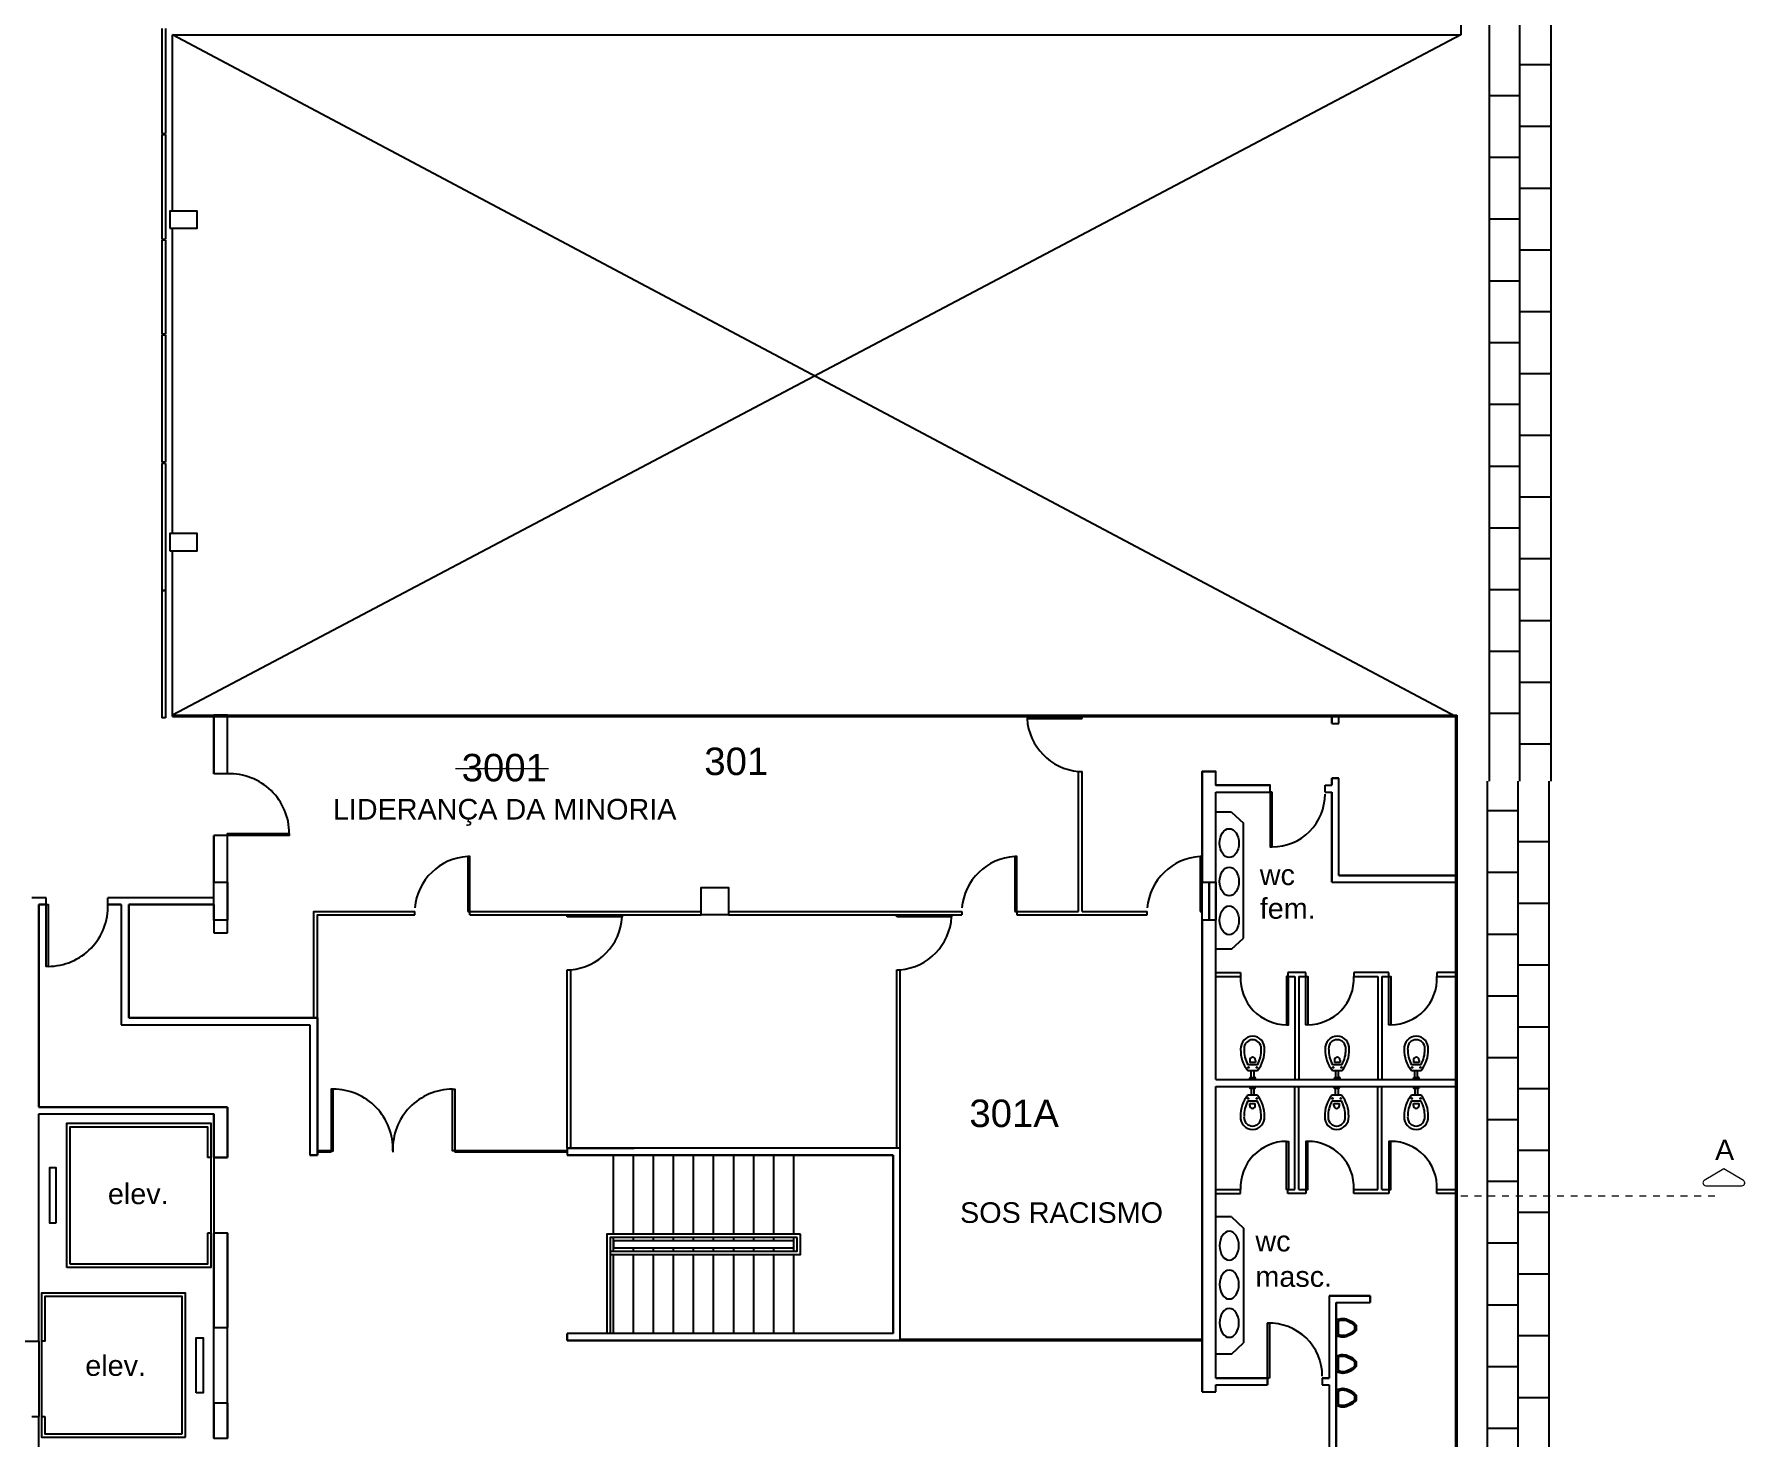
# Model space of a CAD drawing. Header units: metres. Extents: x -331 to 2982, y 362 to 2539.
# Drawn here: x 1082.93 to 1107.85, y 2306.4 to 2326.85 of the extents above; entities that cross this region are included whole.
import ezdxf
from ezdxf.enums import TextEntityAlignment as Align

# ---------------------------------------------------------------- set-up
doc = ezdxf.new("R2010")
doc.units = ezdxf.units.M
doc.linetypes.add('DASHDOT', pattern=[1, 0.5, -0.25, 0, -0.25])
doc.layers.get('0').update_dxf_attribs({"color": 251})
for name, color, linetype in [('ALV', 251, 'Continuous'), ('CX', 251, 'Continuous'), ('Det', 251, 'Continuous'), ('Div', 251, 'Continuous'), ('Est', 251, 'Continuous'), ('Mob', 251, 'Continuous'), ('Pis', 251, 'Continuous'), ('SALAS ANTIGAS', 1, 'Continuous'), ('SALAS NOVAS', 7, 'Continuous'), ('Texto_Salas', 251, 'Continuous'), ('vid', 251, 'Continuous'), ('vis', 251, 'Continuous')]:
    doc.layers.add(name, color=color, linetype=linetype)
doc.layers.add('Det_Lcorte', color=251, linetype='Continuous', lineweight=20)
doc.layers.add('LCorte', color=251, linetype='Continuous', lineweight=20)
doc.styles.add('ARIAL', font='arial.ttf')
doc.styles.add('DESTAQUE', font='arial.ttf', dxfattribs={"height": 0.4})

# ---------------------------------------------------------------- blocks, each defined once
blk = doc.blocks.new('VASO')
at = {"layer": 'Mob'}
for p, q in [((302.351, 172.465), (302.38, 172.465)), ((302.38, 172.465), (302.38, 172.383)), ((302.411, 172.354), (302.411, 172.494)), ((302.499, 172.354), (302.499, 172.494)), ((302.599, 172.444), (302.599, 172.455)), ((302.619, 172.464), (302.609, 172.464)), ((302.619, 172.424), (302.619, 172.464)), ((302.351, 172.383), (302.38, 172.383)), ((302.599, 172.444), (302.499, 172.444)), ((302.599, 172.404), (302.499, 172.404)), ((302.599, 172.404), (302.599, 172.444)), ((302.599, 172.404), (302.599, 172.393)), ((302.619, 172.383), (302.609, 172.383)), ((302.619, 172.424), (302.619, 172.383))]:
    blk.add_line(p, q, dxfattribs=at)
for centre in [(302.453, 172.486), (302.453, 172.362)]:
    blk.add_circle(centre, 0.00707, dxfattribs=at)
for centre, radius, start, end in [((302.178, 172.42), 0.179, 86.6811, 178.7962), ((302.178, 172.42), 0.129, 86.6811, 178.7962), ((302.205, 172.134), 0.464, 50.6979, 92.0637), ((302.205, 172.134), 0.414, 60.1325, 92.0637), ((302.349, 172.422), 0.043, 86.6811, 178.7962), ((302.609, 172.455), 0.00935, 90, 180), ((302.178, 172.427), 0.179, 181.2038, 273.3189), ((302.178, 172.427), 0.129, 181.2038, 273.3189), ((302.205, 172.713), 0.464, 267.9363, 309.3021), ((302.205, 172.713), 0.414, 267.9363, 299.8675), ((302.349, 172.426), 0.043, 181.2038, 273.3189), ((302.609, 172.393), 0.00935, 180, 270)]:
    blk.add_arc(centre, radius, start, end, dxfattribs=at)
blk = doc.blocks.new('tttttttttttttt6')
at = {"layer": 'ALV', "color": 251}
for p, q in [((1308.6122, 2348.318), (1308.4122, 2348.318)), ((1308.4122, 2348.318), (1308.4122, 2347.4634)), ((1308.4122, 2347.4634), (1308.4122, 2348.318)), ((1308.6122, 2347.4634), (1308.6122, 2348.318)), ((1308.6122, 2347.4634), (1308.6122, 2348.318)), ((1308.5922, 2348.298), (1308.4322, 2348.298)), ((1324.7022, 2348.198), (1324.7022, 2348.298)), ((1324.7022, 2348.298), (1324.7022, 2348.198)), ((1324.7022, 2348.198), (1324.8022, 2348.198)), ((1324.7022, 2348.198), (1324.8022, 2348.198)), ((1324.8022, 2348.198), (1324.8022, 2348.298)), ((1324.8022, 2348.198), (1324.8022, 2348.298)), ((1308.6122, 2347.4634), (1308.4122, 2347.4634)), ((1322.8122, 2347.498), (1323.0122, 2347.498)), ((1324.7022, 2347.298), (1324.7022, 2347.398)), ((1324.7022, 2347.398), (1324.8022, 2347.398)), ((1324.8022, 2347.398), (1324.7022, 2347.398)), ((1324.7022, 2347.398), (1324.7022, 2347.298)), ((1324.8022, 2345.983), (1324.8022, 2347.398)), ((1324.8022, 2345.983), (1324.8022, 2347.398)), ((1323.0122, 2347.298), (1323.8022, 2347.298)), ((1323.0122, 2347.198), (1323.8022, 2347.198)), ((1324.6022, 2347.198), (1324.6022, 2347.298)), ((1324.6022, 2347.298), (1324.7022, 2347.298)), ((1324.6022, 2347.198), (1324.7022, 2347.198)), ((1324.7022, 2345.883), (1324.7022, 2347.198)), ((1324.7022, 2347.198), (1324.7022, 2345.883)), ((1308.4122, 2346.5634), (1308.4122, 2345.883)), ((1308.4122, 2345.883), (1308.4122, 2346.5634)), ((1308.6122, 2346.5634), (1308.4122, 2346.5634)), ((1308.6122, 2345.883), (1308.6122, 2346.5634)), ((1308.6122, 2345.333), (1308.6122, 2346.5634)), ((1324.7022, 2345.883), (1326.5022, 2345.883)), ((1324.7022, 2345.883), (1326.5022, 2345.883)), ((1326.5022, 2345.983), (1324.8022, 2345.983)), ((1305.9703, 2345.658), (1305.7622, 2345.658)), ((1305.9703, 2345.658), (1305.7622, 2345.658)), ((1305.9703, 2345.658), (1305.7622, 2345.658)), ((1305.9703, 2345.658), (1305.7622, 2345.658)), ((1305.9703, 2345.558), (1305.9703, 2345.658)), ((1308.4122, 2345.658), (1306.8703, 2345.658)), ((1308.4122, 2345.658), (1306.8703, 2345.658)), ((1308.4122, 2345.658), (1306.8703, 2345.658)), ((1308.4122, 2345.658), (1306.8703, 2345.658)), ((1306.8703, 2345.558), (1306.8703, 2345.658)), ((1305.8622, 2342.608), (1305.8622, 2345.558)), ((1305.8622, 2345.558), (1305.9703, 2345.558)), ((1305.8622, 2342.608), (1305.8622, 2345.558)), ((1305.8622, 2345.558), (1305.9703, 2345.558)), ((1305.8622, 2342.608), (1305.8622, 2345.558)), ((1305.8622, 2345.558), (1305.9703, 2345.558)), ((1305.8622, 2345.558), (1305.8622, 2342.608)), ((1305.9703, 2345.558), (1305.8622, 2345.558)), ((1306.8703, 2345.558), (1307.0633, 2345.558)), ((1306.8703, 2345.558), (1307.0633, 2345.558)), ((1306.8703, 2345.558), (1307.0633, 2345.558)), ((1307.0633, 2345.558), (1306.8703, 2345.558)), ((1307.0633, 2345.558), (1307.0633, 2343.808)), ((1307.0633, 2345.558), (1307.0633, 2343.808)), ((1307.1733, 2345.558), (1307.1733, 2343.908)), ((1307.1733, 2343.908), (1307.1733, 2345.558)), ((1308.4122, 2345.558), (1307.1733, 2345.558)), ((1307.1733, 2345.558), (1308.4122, 2345.558)), ((1307.1733, 2345.558), (1308.4122, 2345.558)), ((1307.1733, 2345.558), (1308.4122, 2345.558)), ((1308.4122, 2345.558), (1308.4122, 2345.1483)), ((1308.4122, 2345.333), (1308.4122, 2345.1483)), ((1308.6122, 2345.1483), (1308.6122, 2345.333)), ((1308.6122, 2345.1483), (1308.6122, 2345.333)), ((1322.8122, 2345.333), (1322.8122, 2338.458)), ((1323.0122, 2343.008), (1323.0122, 2345.333)), ((1308.4122, 2345.1483), (1308.6122, 2345.1483)), ((1308.4122, 2345.1483), (1308.6122, 2345.1483)), ((1307.1733, 2343.908), (1309.9222, 2343.908)), ((1309.9222, 2343.908), (1307.1733, 2343.908)), ((1309.9222, 2343.908), (1309.9222, 2341.908)), ((1309.9222, 2341.908), (1309.9222, 2343.908)), ((1307.0633, 2343.808), (1309.8122, 2343.808)), ((1307.0633, 2343.808), (1309.8122, 2343.808)), ((1309.8122, 2343.808), (1309.8122, 2341.908)), ((1309.8122, 2343.808), (1309.8122, 2341.908)), ((1323.0122, 2342.908), (1326.5022, 2342.908)), ((1323.0122, 2342.908), (1326.5022, 2342.908)), ((1323.0122, 2338.658), (1323.0122, 2342.908)), ((1305.8622, 2342.608), (1308.6122, 2342.608)), ((1308.6122, 2342.608), (1305.8622, 2342.608)), ((1308.6122, 2342.608), (1305.8622, 2342.608)), ((1308.6122, 2342.608), (1305.8622, 2342.608)), ((1308.6122, 2342.608), (1308.6122, 2341.8705)), ((1308.6122, 2341.8705), (1308.6122, 2342.608)), ((1308.6122, 2341.8705), (1308.6122, 2342.608)), ((1308.6122, 2341.8705), (1308.6122, 2342.608)), ((1305.8622, 2342.508), (1308.4122, 2342.508)), ((1305.8622, 2342.508), (1308.4122, 2342.508)), ((1305.8622, 2342.508), (1308.4122, 2342.508)), ((1305.8622, 2342.508), (1308.4122, 2342.508)), ((1305.8622, 2339.198), (1305.8622, 2342.508)), ((1308.4122, 2341.8705), (1308.4122, 2342.508)), ((1308.4122, 2342.508), (1308.4122, 2341.8705)), ((1308.4122, 2342.508), (1308.4122, 2341.8705)), ((1308.4122, 2342.508), (1308.4122, 2341.8705)), ((1308.6122, 2341.8705), (1308.4122, 2341.8705)), ((1308.4122, 2341.8705), (1308.6122, 2341.8705)), ((1308.4122, 2341.8705), (1308.6122, 2341.8705)), ((1308.4122, 2341.8705), (1308.6122, 2341.8705)), ((1309.9222, 2341.908), (1309.8122, 2341.908)), ((1309.8122, 2341.908), (1309.9222, 2341.908)), ((1313.5622, 2342.008), (1314.5372, 2342.008)), ((1313.5622, 2342.008), (1313.5622, 2341.908)), ((1314.5372, 2342.008), (1313.5622, 2342.008)), ((1313.5622, 2342.008), (1313.5622, 2341.908)), ((1318.3122, 2341.908), (1313.5622, 2341.908)), ((1313.5622, 2341.908), (1318.3122, 2341.908)), ((1317.1622, 2342.008), (1314.5372, 2342.008)), ((1318.4122, 2342.008), (1314.5372, 2342.008)), ((1318.3122, 2339.308), (1318.3122, 2341.908)), ((1318.3122, 2341.908), (1318.3122, 2339.308)), ((1318.4122, 2339.208), (1318.4122, 2342.008)), ((1318.4122, 2339.308), (1318.4122, 2341.908)), ((1308.4122, 2339.3955), (1308.4122, 2340.7705)), ((1308.6122, 2340.7705), (1308.4122, 2340.7705)), ((1308.6122, 2340.7705), (1308.6122, 2340.033)), ((1308.6122, 2340.133), (1308.6122, 2339.3955)), ((1325.2622, 2339.858), (1324.6622, 2339.858)), ((1324.6622, 2339.858), (1324.6622, 2338.658)), ((1325.2622, 2339.758), (1325.2622, 2339.858)), ((1324.7622, 2339.758), (1325.2622, 2339.758)), ((1324.7622, 2337.458), (1324.7622, 2339.758)), ((1308.4122, 2338.2955), (1308.4122, 2339.3955)), ((1308.6122, 2338.2955), (1308.6122, 2339.3955)), ((1305.6622, 2339.198), (1305.8622, 2339.198)), ((1318.3122, 2339.308), (1313.5622, 2339.308)), ((1313.5622, 2339.208), (1313.5622, 2339.308)), ((1318.3122, 2339.308), (1313.5622, 2339.308)), ((1313.5622, 2339.308), (1313.5622, 2339.208)), ((1318.4122, 2339.208), (1313.5622, 2339.208)), ((1313.5622, 2339.208), (1318.4122, 2339.208)), ((1323.7622, 2338.658), (1323.0122, 2338.658)), ((1323.7622, 2338.558), (1323.7622, 2338.658)), ((1324.6622, 2338.658), (1324.5622, 2338.658)), ((1324.5622, 2338.658), (1324.5622, 2338.558)), ((1322.8122, 2338.458), (1323.0122, 2338.458)), ((1323.0122, 2338.458), (1323.0122, 2338.558)), ((1323.0122, 2338.558), (1323.7622, 2338.558)), ((1324.5622, 2338.558), (1324.6622, 2338.558)), ((1324.5622, 2338.558), (1324.6622, 2338.558)), ((1324.6622, 2338.558), (1324.6622, 2337.458)), ((1324.6622, 2338.558), (1324.6622, 2337.458)), ((1308.4122, 2337.783), (1308.4122, 2338.2955)), ((1308.6122, 2338.2955), (1308.6122, 2337.783)), ((1305.7622, 2338.098), (1305.8622, 2338.098)), ((1305.8622, 2336.9205), (1305.8622, 2338.098))]:
    blk.add_line(p, q, dxfattribs=at)
for points in [[(1308.4122, 2348.318), (1308.6122, 2348.318)], [(1322.8122, 2338.458), (1322.8122, 2347.498)], [(1323.0122, 2347.298), (1323.0122, 2347.498)], [(1323.0122, 2343.008), (1323.0122, 2347.198)], [(1324.7022, 2345.983), (1324.7022, 2345.983)], [(1324.8022, 2345.983), (1326.5022, 2345.983)], [(1323.0122, 2343.008), (1326.5022, 2343.008)], [(1323.0122, 2343.008), (1326.5022, 2343.008)], [(1323.0122, 2343.008), (1323.0122, 2343.008)], [(1323.0122, 2341.208), (1323.0122, 2342.908)], [(1324.6622, 2339.858), (1324.6622, 2338.658)], [(1324.6622, 2339.858), (1325.2622, 2339.858)], [(1325.2622, 2339.858), (1325.2622, 2339.758)], [(1324.7622, 2339.758), (1325.2622, 2339.758)], [(1324.7622, 2339.758), (1324.7622, 2337.458)], [(1322.8122, 2338.658), (1322.8122, 2338.658)], [(1323.0122, 2338.658), (1323.7622, 2338.658)], [(1323.7622, 2338.658), (1323.7622, 2338.558)], [(1324.5622, 2338.658), (1324.5622, 2338.558)], [(1324.5622, 2338.658), (1324.6622, 2338.658)], [(1322.8122, 2338.558), (1322.8122, 2338.558)], [(1322.8122, 2338.458), (1323.0122, 2338.458)], [(1323.0122, 2338.558), (1323.7622, 2338.558)], [(1323.0122, 2338.458), (1323.0122, 2338.558)]]:
    blk.add_lwpolyline(points, dxfattribs=at)
for points in [[(1323.0122, 2347.198), (1323.8022, 2347.198), (1323.8022, 2347.298), (1323.0122, 2347.298), (1323.0122, 2347.498), (1322.8122, 2347.498), (1322.8122, 2345.883), (1322.9122, 2345.883), (1323.0122, 2345.883)], [(1308.6122, 2340.133), (1308.6122, 2340.7705), (1308.4122, 2340.7705), (1308.4122, 2339.3955), (1308.6122, 2339.3955)], [(1308.6122, 2338.2955), (1308.4122, 2338.2955), (1308.4122, 2337.783), (1308.5622, 2337.783), (1308.6122, 2337.783)]]:
    blk.add_lwpolyline(points, close=True, dxfattribs=at)
at = {"layer": 'CX', "color": 251}
for points in [[(1307.7724, 2355.4132), (1308.1722, 2355.4132), (1308.1722, 2355.6632), (1307.7724, 2355.6632)], [(1307.7724, 2350.7132), (1308.1722, 2350.7132), (1308.1722, 2350.9632), (1307.7724, 2350.9632)], [(1321.0622, 2348.268), (1321.0622, 2348.298), (1320.2622, 2348.298), (1320.2622, 2348.268)], [(1312.1122, 2345.458), (1312.1422, 2345.458), (1312.1422, 2346.258), (1312.1122, 2346.258)], [(1320.0822, 2345.458), (1320.1122, 2345.458), (1320.1122, 2346.258), (1320.0822, 2346.258)], [(1322.7822, 2345.458), (1322.8122, 2345.458), (1322.8122, 2346.258), (1322.7822, 2346.258)], [(1313.5622, 2345.378), (1313.5622, 2345.408), (1314.3622, 2345.408), (1314.3622, 2345.378)], [(1318.3622, 2345.378), (1318.3622, 2345.408), (1319.1622, 2345.408), (1319.1622, 2345.378)]]:
    blk.add_lwpolyline(points, close=True, dxfattribs=at)
at = {"layer": 'CX', "color": 251, "ltscale": 8}
for points in [[(1323.8322, 2347.198), (1323.8022, 2347.198), (1323.8022, 2346.398), (1323.8322, 2346.398)], [(1324.0722, 2344.508), (1324.0422, 2344.508), (1324.0422, 2343.808), (1324.0722, 2343.808)], [(1324.3222, 2344.508), (1324.3522, 2344.508), (1324.3522, 2343.808), (1324.3222, 2343.808)], [(1325.5322, 2344.508), (1325.5622, 2344.508), (1325.5622, 2343.808), (1325.5322, 2343.808)], [(1324.0722, 2341.408), (1324.0422, 2341.408), (1324.0422, 2342.108), (1324.0722, 2342.108)], [(1324.3222, 2341.408), (1324.3522, 2341.408), (1324.3522, 2342.108), (1324.3222, 2342.108)], [(1325.5322, 2341.408), (1325.5622, 2341.408), (1325.5622, 2342.108), (1325.5322, 2342.108)], [(1323.7922, 2338.658), (1323.7622, 2338.658), (1323.7622, 2339.458), (1323.7922, 2339.458)]]:
    blk.add_lwpolyline(points, close=True, dxfattribs=at)
at = {"layer": 'CX', "color": 251}
for centre, start, end in [((1321.0813, 2348.3156), 183.32534, 265.16696), ((1312.1598, 2345.4389), 93.32534, 175.16696), ((1320.1298, 2345.4389), 93.32534, 175.16696), ((1322.8298, 2345.4389), 93.32534, 175.16696), ((1313.543, 2345.4256), 274.83304, 356.67466), ((1318.343, 2345.4256), 274.83304, 356.67466)]:
    blk.add_arc(centre, 0.8205, start, end, dxfattribs=at)
at = {"layer": 'CX', "color": 251, "ltscale": 8}
for centre, radius, start, end in [((1323.8326, 2347.1676), 0.7696, 269.96899, 0.03101), ((1324.0422, 2344.4786), 0.6706, 177.4911, 270), ((1324.3522, 2344.4786), 0.6706, 270, 2.5089), ((1325.5622, 2344.4786), 0.6706, 270, 2.5089), ((1324.0422, 2341.4373), 0.6706, 90, 182.5089), ((1324.3522, 2341.4373), 0.6706, 357.4911, 90), ((1325.5622, 2341.4373), 0.6706, 357.4911, 90), ((1323.7916, 2338.688), 0.7706, 0, 92.18938)]:
    blk.add_arc(centre, radius, start, end, dxfattribs=at)
at = {"layer": 'Det', "color": 251}
for p, q in [((1326.9922, 2372.198), (1326.9922, 2347.358)), ((1327.8922, 2372.198), (1327.8922, 2347.358)), ((1327.4422, 2347.358), (1327.4422, 2358.698)), ((1326.5022, 2348.298), (1307.8122, 2358.2312)), ((1326.5822, 2358.2312), (1307.8122, 2348.318)), ((1327.4422, 2348.5894), (1327.4422, 2358.2317)), ((1326.9922, 2357.798), (1326.9922, 2357.798)), ((1327.4422, 2357.798), (1327.8922, 2357.798)), ((1326.9922, 2357.348), (1327.4422, 2357.348)), ((1327.4422, 2356.898), (1327.8922, 2356.898)), ((1326.9922, 2356.448), (1327.4422, 2356.448)), ((1326.9922, 2355.9946), (1326.9922, 2355.9946)), ((1327.4422, 2355.998), (1327.8922, 2355.998)), ((1326.9922, 2355.548), (1327.4422, 2355.548)), ((1326.9922, 2355.0946), (1326.9922, 2355.0946)), ((1327.4422, 2355.098), (1327.8922, 2355.098)), ((1326.9922, 2354.648), (1327.4422, 2354.648)), ((1327.4422, 2354.198), (1327.8922, 2354.198)), ((1326.9922, 2353.748), (1327.4422, 2353.748)), ((1327.4422, 2353.298), (1327.8922, 2353.298)), ((1327.4422, 2353.298), (1327.8922, 2353.298)), ((1326.9922, 2352.848), (1327.4422, 2352.848)), ((1327.4422, 2352.398), (1327.8922, 2352.398)), ((1326.9922, 2351.948), (1327.4422, 2351.948)), ((1326.9922, 2351.5014), (1326.9922, 2351.5014)), ((1327.4422, 2351.498), (1327.8922, 2351.498)), ((1326.9922, 2351.048), (1327.4422, 2351.048)), ((1326.9922, 2350.6014), (1326.9922, 2350.6014)), ((1327.4422, 2350.598), (1327.8922, 2350.598)), ((1326.9922, 2350.148), (1327.4422, 2350.148)), ((1327.4422, 2349.698), (1327.8922, 2349.698)), ((1326.9922, 2349.248), (1327.4422, 2349.248)), ((1327.4422, 2348.798), (1327.8922, 2348.798)), ((1326.9922, 2348.348), (1327.4422, 2348.348)), ((1327.4422, 2347.898), (1327.8922, 2347.898)), ((1326.9622, 2347.358), (1326.9622, 2337.458)), ((1327.4122, 2347.358), (1327.4122, 2337.458)), ((1327.8622, 2347.358), (1327.8622, 2337.458)), ((1326.9622, 2346.928), (1327.4122, 2346.928)), ((1326.9622, 2346.478), (1326.9622, 2346.478)), ((1327.4122, 2346.478), (1327.8622, 2346.478)), ((1326.9622, 2346.028), (1327.4122, 2346.028)), ((1326.9622, 2345.578), (1326.9622, 2345.578)), ((1327.4122, 2345.578), (1327.8622, 2345.578)), ((1326.9622, 2345.128), (1327.4122, 2345.128)), ((1326.9622, 2344.678), (1326.9622, 2344.678)), ((1327.4122, 2344.678), (1327.8622, 2344.678)), ((1326.9622, 2344.228), (1327.4122, 2344.228)), ((1326.9622, 2343.778), (1326.9622, 2343.778)), ((1327.4122, 2343.778), (1327.8622, 2343.778)), ((1326.9622, 2343.328), (1327.4122, 2343.328)), ((1326.9622, 2342.878), (1326.9622, 2342.878)), ((1327.4122, 2342.878), (1327.8622, 2342.878)), ((1326.9622, 2342.428), (1327.4122, 2342.428)), ((1326.9622, 2341.978), (1326.9622, 2341.978)), ((1327.4122, 2341.978), (1327.8622, 2341.978)), ((1326.9622, 2341.528), (1327.4122, 2341.528)), ((1326.9622, 2341.078), (1326.9622, 2341.078)), ((1327.4122, 2341.078), (1327.8622, 2341.078)), ((1326.9622, 2340.628), (1327.4122, 2340.628)), ((1326.9622, 2340.178), (1326.9622, 2340.178)), ((1327.4122, 2340.178), (1327.8622, 2340.178)), ((1326.9622, 2339.728), (1327.4122, 2339.728)), ((1326.9622, 2339.278), (1326.9622, 2339.278)), ((1327.4122, 2339.278), (1327.8622, 2339.278)), ((1326.9622, 2338.828), (1327.4122, 2338.828)), ((1326.9622, 2338.378), (1326.9622, 2338.378)), ((1327.4122, 2338.378), (1327.8622, 2338.378)), ((1326.9622, 2337.928), (1327.4122, 2337.928))]:
    blk.add_line(p, q, dxfattribs=at)
at = {"layer": 'Div', "color": 251}
for p, q in [((1321.0122, 2345.458), (1321.0122, 2347.498)), ((1321.0122, 2347.498), (1321.0622, 2347.498)), ((1321.0622, 2345.458), (1321.0622, 2347.498)), ((1311.3422, 2345.408), (1311.3422, 2345.458)), ((1312.1422, 2345.408), (1312.1422, 2345.458)), ((1319.3122, 2345.458), (1319.3122, 2345.408)), ((1320.1122, 2345.458), (1320.1122, 2345.408)), ((1322.0122, 2345.408), (1322.0122, 2345.458)), ((1323.0122, 2344.568), (1323.3722, 2344.568)), ((1323.0122, 2344.508), (1323.3722, 2344.508)), ((1323.3722, 2344.568), (1323.3722, 2344.508)), ((1324.3222, 2344.568), (1324.0622, 2344.568)), ((1324.0622, 2344.568), (1324.0622, 2344.508)), ((1324.0622, 2344.508), (1324.1622, 2344.508)), ((1324.1622, 2344.508), (1324.1622, 2343.008)), ((1324.2222, 2344.508), (1324.3222, 2344.508)), ((1324.3222, 2344.508), (1324.3222, 2344.568)), ((1325.5322, 2344.568), (1325.0222, 2344.568)), ((1325.0222, 2344.568), (1325.0222, 2344.508)), ((1325.0222, 2344.508), (1325.3722, 2344.508)), ((1325.3722, 2344.508), (1325.3722, 2343.008)), ((1325.4322, 2344.508), (1325.5322, 2344.508)), ((1325.5322, 2344.508), (1325.5322, 2344.568)), ((1326.5022, 2344.568), (1326.2322, 2344.568)), ((1326.2322, 2344.568), (1326.2322, 2344.508)), ((1326.2322, 2344.508), (1326.5022, 2344.508)), ((1324.1622, 2341.408), (1324.1622, 2342.908)), ((1325.3722, 2341.408), (1325.3722, 2342.908)), ((1323.0122, 2341.408), (1323.3722, 2341.408)), ((1323.0122, 2341.348), (1323.3722, 2341.348)), ((1323.3722, 2341.348), (1323.3722, 2341.408)), ((1324.0622, 2341.348), (1324.0622, 2341.408)), ((1324.0622, 2341.408), (1324.1622, 2341.408)), ((1324.3222, 2341.348), (1324.0622, 2341.348)), ((1324.2222, 2341.408), (1324.3222, 2341.408)), ((1324.3222, 2341.408), (1324.3222, 2341.348)), ((1325.0222, 2341.348), (1325.0222, 2341.408)), ((1325.0222, 2341.408), (1325.3722, 2341.408)), ((1325.5322, 2341.348), (1325.0222, 2341.348)), ((1325.4322, 2341.408), (1325.5322, 2341.408)), ((1325.5322, 2341.408), (1325.5322, 2341.348)), ((1326.2322, 2341.348), (1326.2322, 2341.408)), ((1326.2322, 2341.408), (1326.5022, 2341.408)), ((1326.5022, 2341.348), (1326.2322, 2341.348))]:
    blk.add_line(p, q, dxfattribs=at)
for points in [[(1309.8722, 2343.908), (1309.8722, 2345.458), (1311.3422, 2345.458)], [(1309.9222, 2343.908), (1309.9222, 2345.408), (1311.3422, 2345.408)], [(1312.1422, 2345.458), (1315.5122, 2345.458)], [(1312.1422, 2345.408), (1315.5122, 2345.408)], [(1315.9122, 2345.458), (1319.3122, 2345.458)], [(1315.9122, 2345.408), (1319.3122, 2345.408)], [(1320.1122, 2345.458), (1321.0122, 2345.458)], [(1320.1122, 2345.408), (1322.0122, 2345.408)], [(1321.0622, 2345.458), (1322.0122, 2345.458)], [(1313.5622, 2344.608), (1313.6122, 2344.608)], [(1313.5622, 2342.008), (1313.5622, 2344.608)], [(1313.6122, 2342.008), (1313.6122, 2344.608)], [(1318.3622, 2344.608), (1318.4122, 2344.608)], [(1318.3622, 2342.008), (1318.3622, 2344.608)], [(1318.4122, 2342.008), (1318.4122, 2344.608)], [(1324.2222, 2344.508), (1324.2222, 2343.008)], [(1325.3722, 2344.508), (1325.3722, 2343.008)], [(1325.4322, 2344.508), (1325.4322, 2343.008)], [(1324.2222, 2341.408), (1324.2222, 2342.908)], [(1325.3722, 2341.408), (1325.3722, 2342.908)], [(1325.4322, 2341.408), (1325.4322, 2342.908)]]:
    blk.add_lwpolyline(points, dxfattribs=at)
at = {"layer": 'Est', "color": 251}
for points in [[(1308.4122, 2345.333), (1308.4122, 2345.883), (1308.5122, 2345.883), (1308.6122, 2345.883), (1308.6122, 2345.333), (1308.5122, 2345.333)], [(1308.5122, 2345.333), (1308.4122, 2345.333)]]:
    blk.add_lwpolyline(points, dxfattribs=at)
for points in [[(1322.8122, 2345.333), (1322.8122, 2345.883), (1322.9122, 2345.883), (1322.9122, 2345.333)], [(1322.9122, 2345.333), (1322.9122, 2345.883), (1323.0122, 2345.883), (1323.0122, 2345.333)], [(1315.5122, 2345.408), (1315.5122, 2345.808), (1315.9122, 2345.808), (1315.9122, 2345.408)]]:
    blk.add_lwpolyline(points, close=True, dxfattribs=at)
at = {"layer": 'LCorte', "color": 251, "linetype": 'DASHDOT', "ltscale": 0.005}
blk.add_line((1326.5822, 2341.3154), (1330.3548, 2341.3154), dxfattribs=at)
blk.add_line((1326.5822, 2341.3154), (1330.3548, 2341.3154), dxfattribs=at)
at = {"layer": 'LCorte', "color": 251}
blk.add_lwpolyline([(1330.4129, 2341.7096), (1330.128, 2341.5387, 0.7606673), (1330.1492, 2341.462), (1330.6765, 2341.462, 0.7606673), (1330.6978, 2341.5387), (1330.4129, 2341.7096)], format="xyb", dxfattribs=at)
blk.add_lwpolyline([(1330.4129, 2341.7096), (1330.128, 2341.5387, 0.7606673), (1330.1492, 2341.462), (1330.6765, 2341.462, 0.7606673), (1330.6978, 2341.5387), (1330.4129, 2341.7096)], format="xyb", dxfattribs=at)
at = {"layer": 'Mob', "color": 251, "ltscale": 0.8}
for p, q in [((1323.2403, 2346.9065), (1323.0122, 2346.9065)), ((1323.2403, 2346.9065), (1323.4122, 2346.7423)), ((1323.2403, 2344.9065), (1323.0122, 2344.9065)), ((1323.2403, 2344.9065), (1323.4122, 2345.0707)), ((1323.2403, 2341.0095), (1323.0122, 2341.0095)), ((1323.2403, 2341.0095), (1323.4122, 2340.8453)), ((1323.2403, 2339.0095), (1323.4122, 2339.1737)), ((1323.2403, 2339.0095), (1323.0122, 2339.0095))]:
    blk.add_line(p, q, dxfattribs=at)
at = {"layer": 'Mob', "color": 251}
for p, q in [((1323.4122, 2345.0707), (1323.4122, 2346.7423)), ((1323.4776, 2343.2271), (1323.6176, 2343.2271)), ((1323.4776, 2343.1393), (1323.6176, 2343.1393)), ((1323.5068, 2343.2874), (1323.5068, 2343.258)), ((1323.5885, 2343.258), (1323.5068, 2343.258)), ((1323.5276, 2343.0393), (1323.5276, 2343.1393)), ((1323.5676, 2343.0393), (1323.5676, 2343.1393)), ((1323.5885, 2343.2874), (1323.5885, 2343.258)), ((1323.5073, 2343.0193), (1323.5073, 2343.03)), ((1323.5476, 2343.0193), (1323.5073, 2343.0193)), ((1323.5276, 2343.0393), (1323.5166, 2343.0393)), ((1323.5276, 2343.0393), (1323.5676, 2343.0393)), ((1323.5476, 2343.0193), (1323.5879, 2343.0193)), ((1323.5676, 2343.0393), (1323.5786, 2343.0393)), ((1323.5879, 2343.0193), (1323.5879, 2343.03)), ((1323.4122, 2340.8453), (1323.4122, 2339.1737))]:
    blk.add_line(p, q, dxfattribs=at)
for points in [[(1323.3122, 2343.008), (1323.3122, 2343.008)], [(1323.3122, 2342.908), (1323.3122, 2342.908)], [(1323.3375, 2342.908), (1323.3375, 2342.908)]]:
    blk.add_lwpolyline(points, dxfattribs=at)
for points in [[(1325.0571, 2339.3598, -0.1726666), (1325.0545, 2339.3525, -0.1278495), (1324.9524, 2339.2776, -0.259672), (1324.7723, 2339.2764, -0.2739631), (1324.7622, 2339.2934), (1324.7622, 2339.488, -0.2739631), (1324.7723, 2339.505, -0.259672), (1324.9524, 2339.5037, -0.1278495), (1325.0545, 2339.4289, -0.1726666), (1325.0571, 2339.4215)], [(1325.0338, 2339.3684, -0.1823097), (1325.0309, 2339.3607, -0.1183593), (1324.9438, 2339.2993, -0.2074226), (1324.8148, 2339.2837, -0.3314437), (1324.801, 2339.3023), (1324.801, 2339.4791, -0.3314437), (1324.8148, 2339.4977, -0.2074226), (1324.9438, 2339.4821, -0.1183593), (1325.0309, 2339.4207, -0.1823097), (1325.0338, 2339.413)], [(1325.0571, 2338.8336, -0.1726666), (1325.0545, 2338.8263, -0.1278495), (1324.9524, 2338.7514, -0.259672), (1324.7723, 2338.7501, -0.2739631), (1324.7622, 2338.7672), (1324.7622, 2338.9617, -0.2739631), (1324.7723, 2338.9788, -0.259672), (1324.9524, 2338.9775, -0.1278495), (1325.0545, 2338.9026, -0.1726666), (1325.0571, 2338.8953)], [(1325.0338, 2338.8421, -0.1823097), (1325.0309, 2338.8345, -0.1183593), (1324.9438, 2338.773, -0.2074226), (1324.8148, 2338.7574, -0.3314437), (1324.801, 2338.776), (1324.801, 2338.9529, -0.3314437), (1324.8148, 2338.9714, -0.2074226), (1324.9438, 2338.9559, -0.1183593), (1325.0309, 2338.8944, -0.1823097), (1325.0338, 2338.8868)], [(1325.0571, 2338.3417, -0.1726666), (1325.0545, 2338.3343, -0.1278495), (1324.9524, 2338.2594, -0.259672), (1324.7723, 2338.2582, -0.2739631), (1324.7622, 2338.2752), (1324.7622, 2338.4698, -0.2739631), (1324.7723, 2338.4868, -0.259672), (1324.9524, 2338.4855, -0.1278495), (1325.0545, 2338.4107, -0.1726666), (1325.0571, 2338.4033)], [(1325.0338, 2338.3502, -0.1823097), (1325.0309, 2338.3425, -0.1183593), (1324.9438, 2338.2811, -0.2074226), (1324.8148, 2338.2655, -0.3314437), (1324.801, 2338.2841), (1324.801, 2338.4609, -0.3314437), (1324.8148, 2338.4795, -0.2074226), (1324.9438, 2338.4639, -0.1183593), (1325.0309, 2338.4025, -0.1823097), (1325.0338, 2338.3948)]]:
    blk.add_lwpolyline(points, format="xyb", close=True, dxfattribs=at)
for centre in [(1323.4857, 2343.1856), (1323.6096, 2343.1856)]:
    blk.add_circle(centre, 0.00707, dxfattribs=at)
for centre, radius, start, end in [((1323.5514, 2343.4606), 0.1788, 91.20379, 183.31887), ((1323.5514, 2343.4606), 0.1288, 91.20379, 183.31887), ((1323.5439, 2343.4606), 0.1288, 356.68113, 88.79621), ((1323.5439, 2343.4606), 0.1788, 356.68113, 88.79621), ((1323.837, 2343.4335), 0.4644, 177.93629, 219.30211), ((1323.837, 2343.4335), 0.4144, 177.93629, 209.86755), ((1323.5497, 2343.2898), 0.043, 91.20379, 183.31887), ((1323.5456, 2343.2898), 0.043, 356.68113, 88.79621), ((1323.2582, 2343.4335), 0.4644, 320.69789, 2.06371), ((1323.2582, 2343.4335), 0.4144, 330.13245, 2.06371), ((1323.5166, 2343.03), 0.00935, 90, 180), ((1323.5786, 2343.03), 0.00935, 0, 90)]:
    blk.add_arc(centre, radius, start, end, dxfattribs=at)
for centre in [(1323.2072, 2346.4533), (1323.2072, 2345.8947), (1323.2072, 2345.3287)]:
    blk.add_ellipse(centre, major_axis=(0, 0.21), ratio=0.6666667, dxfattribs=at)
at = {"layer": 'Mob', "color": 251, "extrusion": (0, 0, -1)}
for centre in [(1323.2072, 2340.5873), (1323.2072, 2340.0213), (1323.2072, 2339.4627)]:
    blk.add_ellipse(centre, major_axis=(0, -0.21), ratio=0.6666667, dxfattribs=at)
at = {"layer": 'Pis', "color": 251}
for p, q in [((1326.5822, 2360.067), (1326.5822, 2358.2312)), ((1307.8126, 2355.6632), (1307.8122, 2358.2312)), ((1307.8122, 2358.2312), (1326.5822, 2358.2312)), ((1307.8122, 2350.9632), (1307.8122, 2355.4132)), ((1307.8122, 2348.298), (1307.8122, 2350.7132)), ((1308.3722, 2341.8705), (1308.3222, 2341.8705)), ((1308.3722, 2341.8705), (1308.3722, 2340.7705)), ((1308.4122, 2341.8705), (1308.4122, 2340.7705)), ((1314.2372, 2340.758), (1314.2372, 2341.908)), ((1314.5288, 2340.758), (1314.5288, 2341.908)), ((1314.8205, 2340.758), (1314.8205, 2341.908)), ((1315.1122, 2340.758), (1315.1122, 2341.908)), ((1315.4038, 2340.758), (1315.4038, 2341.908)), ((1315.6955, 2340.758), (1315.6955, 2341.908)), ((1315.9872, 2340.758), (1315.9872, 2341.908)), ((1316.2788, 2340.758), (1316.2788, 2341.908)), ((1316.5705, 2340.758), (1316.5705, 2341.908)), ((1316.8622, 2340.758), (1316.8622, 2341.908)), ((1308.3722, 2340.7705), (1308.3222, 2340.7705)), ((1314.2372, 2340.508), (1314.2372, 2340.708)), ((1314.5288, 2340.658), (1314.5288, 2340.708)), ((1314.8205, 2340.658), (1314.8205, 2340.708)), ((1315.1122, 2340.658), (1315.1122, 2340.708)), ((1315.4038, 2340.658), (1315.4038, 2340.708)), ((1315.6955, 2340.658), (1315.6955, 2340.708)), ((1315.9872, 2340.658), (1315.9872, 2340.708)), ((1316.2788, 2340.658), (1316.2788, 2340.708)), ((1316.5705, 2340.658), (1316.5705, 2340.708)), ((1316.8622, 2340.508), (1316.8622, 2340.708)), ((1314.2372, 2339.308), (1314.2372, 2340.458)), ((1314.5288, 2340.508), (1314.5288, 2340.558)), ((1314.5288, 2339.308), (1314.5288, 2340.458)), ((1314.8205, 2340.508), (1314.8205, 2340.558)), ((1314.8205, 2339.308), (1314.8205, 2340.458)), ((1315.1122, 2340.508), (1315.1122, 2340.558)), ((1315.1122, 2339.308), (1315.1122, 2340.458)), ((1315.4038, 2340.508), (1315.4038, 2340.558)), ((1315.4038, 2339.308), (1315.4038, 2340.458)), ((1315.6955, 2340.508), (1315.6955, 2340.558)), ((1315.6955, 2339.308), (1315.6955, 2340.458)), ((1315.9872, 2340.508), (1315.9872, 2340.558)), ((1315.9872, 2339.308), (1315.9872, 2340.458)), ((1316.2788, 2340.508), (1316.2788, 2340.558)), ((1316.2788, 2339.308), (1316.2788, 2340.458)), ((1316.5705, 2340.508), (1316.5705, 2340.558)), ((1316.5705, 2339.308), (1316.5705, 2340.458)), ((1316.8622, 2339.308), (1316.8622, 2340.458)), ((1305.8622, 2339.198), (1305.8622, 2338.098)), ((1305.9022, 2339.198), (1305.9022, 2338.098)), ((1305.9022, 2338.098), (1305.9522, 2338.098))]:
    blk.add_line(p, q, dxfattribs=at)
for points in [[(1306.2722, 2340.2705), (1306.2722, 2342.3705), (1308.3722, 2342.3705), (1308.3722, 2341.8705)], [(1306.3222, 2340.3205), (1306.3222, 2342.3205), (1308.3222, 2342.3205), (1308.3222, 2341.8705)], [(1308.3722, 2340.7705), (1308.3722, 2340.2705), (1306.2722, 2340.2705)], [(1308.3222, 2340.7705), (1308.3222, 2340.3205), (1306.3222, 2340.3205)], [(1308.0022, 2337.7955), (1308.0022, 2339.8955), (1305.9022, 2339.8955), (1305.9022, 2339.198)], [(1307.9522, 2337.8455), (1307.9522, 2339.8455), (1305.9522, 2339.8455), (1305.9522, 2339.198), (1305.9022, 2339.198)], [(1305.9022, 2338.2955), (1305.9022, 2337.7955), (1308.0022, 2337.7955)], [(1305.9522, 2338.098), (1305.9522, 2337.8455), (1307.9522, 2337.8455)]]:
    blk.add_lwpolyline(points, dxfattribs=at)
for points in [[(1306.1172, 2340.9205), (1306.1172, 2341.7205), (1306.0172, 2341.7205), (1306.0172, 2340.9205)], [(1316.8622, 2340.658), (1314.2372, 2340.658), (1314.2372, 2340.558), (1316.8622, 2340.558)], [(1308.1572, 2338.4455), (1308.1572, 2339.2455), (1308.2572, 2339.2455), (1308.2572, 2338.4455)]]:
    blk.add_lwpolyline(points, close=True, dxfattribs=at)
at = {"layer": 'SALAS ANTIGAS', "color": 251, "linetype": 'Continuous', "lineweight": 15}
blk.add_line((1313.2894, 2347.5361), (1311.9353, 2347.5361), dxfattribs=at)
at = {"layer": 'vid', "color": 251, "ltscale": 5}
for p, q in [((1307.6572, 2358.3202), (1307.6572, 2356.7943)), ((1307.7072, 2358.3202), (1307.7072, 2356.7943)), ((1307.6572, 2356.7943), (1307.7072, 2356.7943)), ((1307.6572, 2356.7783), (1307.6572, 2355.2523)), ((1307.6572, 2356.7783), (1307.7072, 2356.7783)), ((1307.7072, 2356.7783), (1307.7072, 2355.2523)), ((1307.6572, 2355.2523), (1307.7072, 2355.2523)), ((1307.6572, 2355.2363), (1307.6572, 2353.8681)), ((1307.7072, 2355.2363), (1307.6572, 2355.2363)), ((1307.7072, 2355.2363), (1307.7072, 2353.8681)), ((1307.7072, 2353.8681), (1307.6572, 2353.8681)), ((1307.7072, 2353.8521), (1307.6572, 2353.8521)), ((1307.6572, 2353.8521), (1307.6572, 2352.0021)), ((1307.7072, 2353.8521), (1307.7072, 2352.0021)), ((1307.7072, 2352.0021), (1307.6572, 2352.0021)), ((1307.7072, 2351.9861), (1307.6572, 2351.9861)), ((1307.6572, 2351.9861), (1307.6572, 2350.136)), ((1307.7072, 2351.9861), (1307.7072, 2350.136)), ((1307.7072, 2350.136), (1307.6572, 2350.136)), ((1307.7072, 2350.128), (1307.6572, 2350.128)), ((1307.6572, 2350.128), (1307.6572, 2348.278)), ((1307.7072, 2350.128), (1307.7072, 2348.278)), ((1307.7072, 2348.278), (1307.6572, 2348.278))]:
    blk.add_line(p, q, dxfattribs=at)
at = {"layer": 'vid', "color": 251}
for p, q in [((1307.8122, 2348.318), (1326.5222, 2348.318)), ((1326.5222, 2348.318), (1326.5222, 2337.458)), ((1307.8122, 2348.298), (1326.5022, 2348.298)), ((1326.5022, 2348.298), (1326.5022, 2337.458)), ((1310.1222, 2341.968), (1309.9222, 2341.968)), ((1310.1222, 2341.948), (1309.9222, 2341.948)), ((1313.5622, 2341.968), (1311.9222, 2341.968)), ((1313.5622, 2341.948), (1311.9222, 2341.948)), ((1318.4122, 2339.208), (1321.5622, 2339.208))]:
    blk.add_line(p, q, dxfattribs=at)
at = {"layer": 'vid', "color": 251, "ltscale": 0.8}
for p, q in [((1310.1222, 2341.968), (1310.1222, 2341.948)), ((1311.0222, 2341.968), (1311.0222, 2341.948)), ((1311.9222, 2341.968), (1311.9222, 2341.948)), ((1318.4122, 2339.228), (1322.8122, 2339.228)), ((1318.4122, 2339.208), (1322.8122, 2339.208))]:
    blk.add_line(p, q, dxfattribs=at)
for points in [[(1308.6122, 2346.5634), (1308.6122, 2346.5934), (1309.5122, 2346.5934), (1309.5122, 2346.5634)], [(1305.9703, 2345.558), (1306.0003, 2345.558), (1306.0003, 2344.658), (1305.9703, 2344.658)], [(1310.1222, 2341.968), (1310.1522, 2341.968), (1310.1522, 2342.868), (1310.1222, 2342.868)], [(1311.9222, 2341.968), (1311.8922, 2341.968), (1311.8922, 2342.868), (1311.9222, 2342.868)]]:
    blk.add_lwpolyline(points, close=True, dxfattribs=at)
for centre, start, end in [((1308.6417, 2346.5934), 0, 91.94204), ((1306.0003, 2345.5285), 270, 1.94204), ((1310.1522, 2341.9975), 358.05796, 90), ((1311.8922, 2341.9975), 90, 181.94204)]:
    blk.add_arc(centre, 0.8705, start, end, dxfattribs=at)
at = {"layer": 'vis', "color": 251}
for p, q in [((1314.1372, 2340.458), (1314.1372, 2339.308)), ((1314.1872, 2340.508), (1314.1872, 2339.308))]:
    blk.add_line(p, q, dxfattribs=at)
for points in [[(1316.9622, 2340.758), (1314.1372, 2340.758), (1314.1372, 2340.458)], [(1314.1872, 2340.458), (1316.9622, 2340.458), (1316.9622, 2340.758)]]:
    blk.add_lwpolyline(points, dxfattribs=at)
blk.add_lwpolyline([(1316.9122, 2340.708), (1314.1872, 2340.708), (1314.1872, 2340.508), (1316.9122, 2340.508)], close=True, dxfattribs=at)
at = {"layer": 'Mob', "color": 251}
for p, rotation in [((1152.3567, 2645.6385), 270), ((1153.5077, 2645.6385), 270), ((1495.9699, 2040.2812), 90), ((1497.1961, 2040.2812), 90), ((1498.3546, 2040.2812), 90)]:
    blk.add_blockref('VASO', p, dxfattribs=dict(at, rotation=rotation))
at = {"layer": 'Det_Lcorte', "color": 251, "linetype": 'DASHDOT', "ltscale": 0.0075, "transparency": 33554534, "style": 'ARIAL'}
for tag, p in [('A', (1214.3221, 2339.7973)), ('B', (1234.7042, 2339.7973)), ('C', (1271.1112, 2339.7973)), ('A', (1214.3221, 2336.9463)), ('B', (1234.7042, 2336.9463)), ('C', (1271.1112, 2336.9463))]:
    blk.add_attdef(tag, text='', height=0.225, rotation=270, dxfattribs=at).set_placement(p, align=Align.MIDDLE_CENTER)
at = {"layer": 'LCorte', "color": 251, "style": 'ARIAL'}
for tag, p in [('A', (1275.3241, 2379.6973)), ('B', (1302.5617, 2377.7988)), ('A', (1275.3231, 2282.3686)), ('B', (1302.5617, 2282.3686))]:
    blk.add_attdef(tag, text='', height=0.3, rotation=90, dxfattribs=at).set_placement(p, align=Align.MIDDLE_CENTER)
for tag, p in [('F', (1198.7585, 2341.9841)), ('F', (1330.4237, 2341.9841)), ('F', (1330.4237, 2341.9841)), ('E', (1198.7585, 2326.0996)), ('E', (1330.4237, 2326.0996)), ('D', (1198.7004, 2316.7091)), ('D', (1330.4237, 2316.7068)), ('C', (1198.7585, 2306.9512)), ('C', (1330.4237, 2306.9512))]:
    blk.add_attdef(tag, text='', height=0.3, dxfattribs=at).set_placement(p, align=Align.MIDDLE_CENTER)
at = {"layer": 'SALAS ANTIGAS', "color": 251, "style": 'DESTAQUE'}
blk.add_text('3001', height=0.4, dxfattribs=at).set_placement((1312.6455, 2347.3535), align=Align.CENTER)
at = {"layer": 'SALAS NOVAS', "color": 251, "style": 'DESTAQUE'}
for s, p in [('301', (1316.0251, 2347.4449)), ('301A', (1320.073, 2342.3165))]:
    blk.add_text(s, height=0.4, dxfattribs=at).set_placement(p, align=Align.CENTER)
at = {"layer": 'Texto_Salas', "color": 251, "style": 'DESTAQUE'}
for s, p in [('wc', (1323.6517, 2345.8421)), ('fem.', (1323.6517, 2345.3517)), ('elev.', (1306.8701, 2341.1933)), ('wc', (1323.5879, 2340.5045)), ('masc.', (1323.5879, 2339.9883)), ('elev.', (1306.5401, 2338.691))]:
    blk.add_text(s, height=0.3, dxfattribs=at).set_placement(p)
at = {"layer": 'Texto_Salas', "color": 251, "char_height": 0.3, "width": 5.143877, "attachment_point": 2, "style": 'DESTAQUE'}
for s, insert in [('LIDERANÇA DA MINORIA', (1312.6501, 2347.0971)), ('SOS RACISMO', (1320.7634, 2341.22))]:
    blk.add_mtext(s, dxfattribs=dict(at, insert=insert))

msp = doc.modelspace()

# ---------------------------------------------------------------- block references
at = {"color": 1, "linetype": 'Continuous', "lineweight": 15}
ref = msp.add_blockref('tttttttttttttt6', (-222.865, -31.39), dxfattribs=at)
ref.add_attrib('F', 'A', dxfattribs={"layer": 'LCorte', "color": 251, "height": 0.3, "style": 'ARIAL'}).set_placement((1107.559, 2310.594), align=Align.MIDDLE_CENTER)
ref.add_attrib('F', 'A', dxfattribs={"layer": 'LCorte', "color": 251, "height": 0.3, "style": 'ARIAL'}).set_placement((1107.559, 2310.594), align=Align.MIDDLE_CENTER)

doc.saveas('drawing.dxf')
